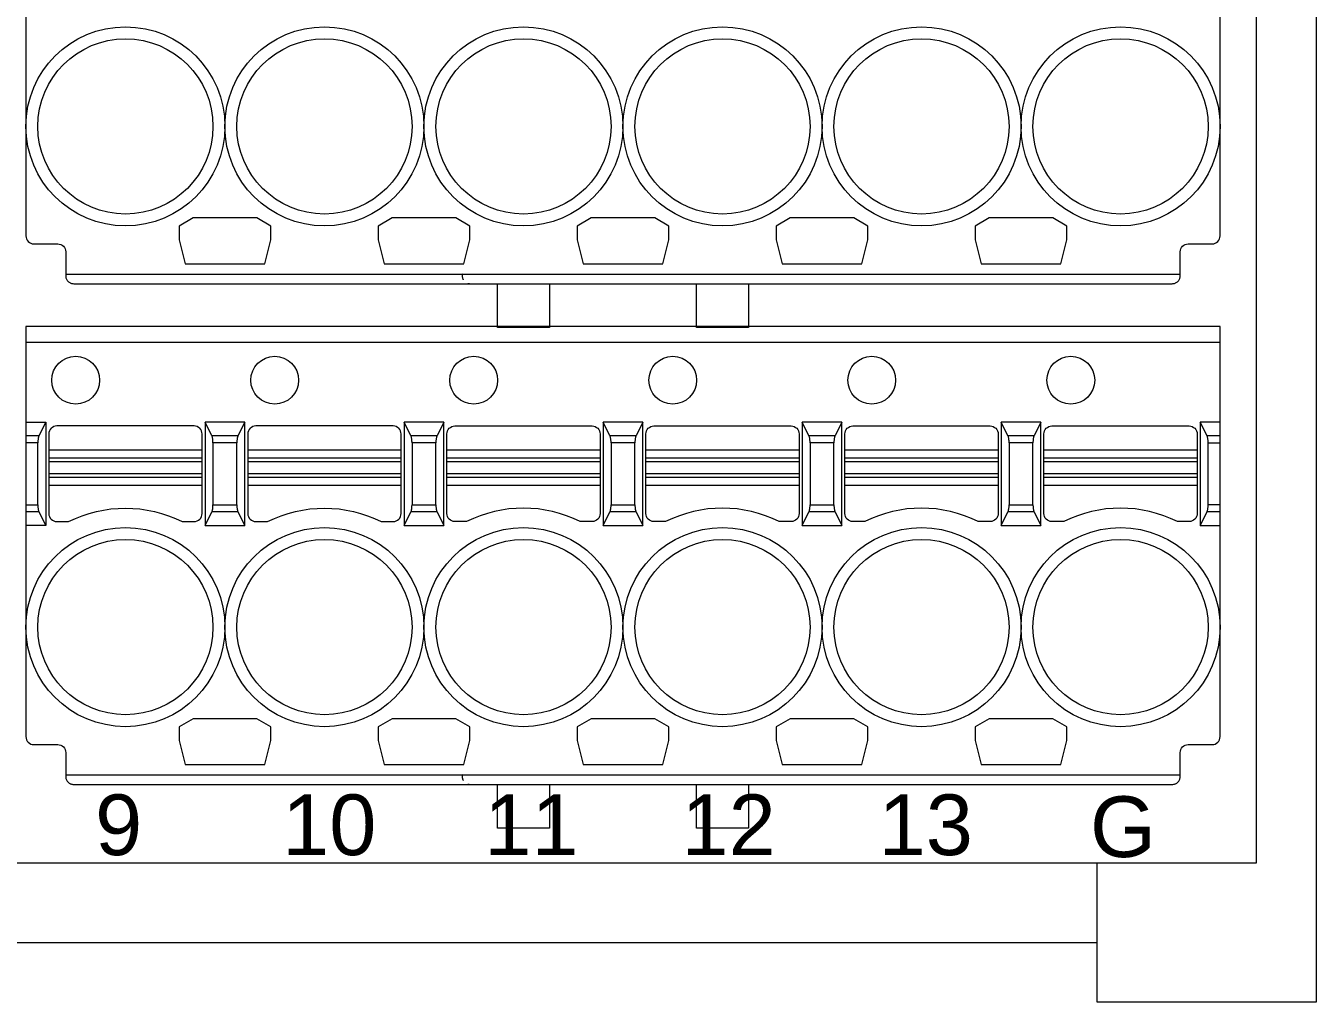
# Model space of a CAD drawing. Header units: millimetres. Extents: x 485.8 to 560.8, y 382.8 to 430.9.
# Drawn here: x 528.37 to 560.79, y 382.85 to 407.37 of the extents above; entities that cross this region are included whole.
import ezdxf

# ---------------------------------------------------------------- set-up
doc = ezdxf.new("R2010")
doc.units = ezdxf.units.MM
doc.linetypes.add('Dashed', pattern=[2, 1, -1])
for name, color, linetype, lineweight in [('AM_0', 7, 'Continuous', 50), ('AM_4', 3, 'Continuous', 25), ('AM_9', 6, 'Dashed', 25)]:
    doc.layers.add(name, color=color, linetype=linetype, lineweight=lineweight)
doc.layers.add('TOPOVERLAY', color=2, linetype='Continuous')
doc.styles.get("Standard").update_dxf_attribs({"font": 'arial.ttf'})

msp = doc.modelspace()

# ---------------------------------------------------------------- linework, layer by layer
at = {"color": 0, "lineweight": 5}
for p, q in [((560.788, 430.851), (560.788, 382.851)), ((559.288, 386.352), (559.288, 427.352)), ((487.288, 386.352), (559.288, 386.352)), ((555.288, 382.851), (555.288, 386.352)), ((491.288, 384.352), (555.288, 384.352)), ((560.788, 382.851), (555.288, 382.851))]:
    msp.add_line(p, q, dxfattribs=at)
at = {"layer": 'AM_0', "color": 0, "lineweight": 5, "ltscale": 0.15374}
for p, q in [((557.373, 401.122), (529.373, 401.122)), ((557.373, 388.549), (529.373, 388.549))]:
    msp.add_line(p, q, dxfattribs=at)
at = {"layer": 'AM_0', "color": 0, "lineweight": 5, "ltscale": 0.095734}
for p, q in [((532.798, 396.418), (528.948, 396.418)), ((537.798, 396.418), (533.948, 396.418)), ((542.798, 396.418), (538.948, 396.418)), ((547.798, 396.418), (543.948, 396.418)), ((552.798, 396.418), (548.948, 396.418)), ((557.798, 396.418), (553.948, 396.418)), ((532.798, 396.118), (528.948, 396.118)), ((537.798, 396.118), (533.948, 396.118)), ((542.798, 396.118), (538.948, 396.118)), ((547.798, 396.118), (543.948, 396.118)), ((552.798, 396.118), (548.948, 396.118)), ((557.798, 396.118), (553.948, 396.118)), ((528.701, 395.162), (528.373, 395.162))]:
    msp.add_line(p, q, dxfattribs=at)
at = {"layer": 'AM_0', "color": 0, "lineweight": 5, "ltscale": 0.15374}
for points in [[(528.373, 412.391), (528.373, 402.091, 0.414214), (528.573, 401.891), (529.173, 401.891, -0.414214), (529.373, 401.691), (529.373, 401.091), (529.374, 401.074), (529.376, 401.056), (529.38, 401.039), (529.385, 401.023), (529.392, 401.007), (529.4, 400.991), (529.409, 400.976), (529.42, 400.963), (529.431, 400.95), (529.444, 400.938), (529.458, 400.927), (529.473, 400.918), (529.488, 400.91), (529.504, 400.903), (529.521, 400.898), (529.538, 400.894), (529.555, 400.892), (529.573, 400.891), (557.173, 400.891)], [(557.173, 400.891), (557.19, 400.892), (557.208, 400.894), (557.225, 400.898), (557.241, 400.903), (557.257, 400.91), (557.273, 400.918), (557.288, 400.927), (557.301, 400.938), (557.314, 400.95), (557.326, 400.963), (557.337, 400.976), (557.346, 400.991), (557.354, 401.007), (557.361, 401.023), (557.366, 401.039), (557.37, 401.056), (557.372, 401.074), (557.373, 401.091), (557.373, 401.691, -0.414214), (557.573, 401.891), (558.173, 401.891, 0.414214), (558.373, 402.091), (558.373, 412.391)], [(557.173, 388.318), (557.19, 388.319), (557.208, 388.321), (557.225, 388.325), (557.241, 388.33), (557.257, 388.337), (557.273, 388.345), (557.288, 388.354), (557.301, 388.365), (557.314, 388.377), (557.326, 388.39), (557.337, 388.403), (557.346, 388.418), (557.354, 388.434), (557.361, 388.45), (557.366, 388.466), (557.37, 388.483), (557.372, 388.501), (557.373, 388.518), (557.373, 389.118, -0.414214), (557.573, 389.318), (558.173, 389.318, 0.414214), (558.373, 389.518), (558.373, 399.818), (528.373, 399.818), (528.373, 389.518, 0.414214), (528.573, 389.318), (529.173, 389.318, -0.414214), (529.373, 389.118), (529.373, 388.518), (529.374, 388.501), (529.376, 388.483), (529.38, 388.466), (529.385, 388.45), (529.392, 388.434), (529.4, 388.418), (529.409, 388.403), (529.42, 388.39), (529.431, 388.377), (529.444, 388.365), (529.458, 388.354), (529.473, 388.345), (529.488, 388.337), (529.504, 388.33), (529.521, 388.325), (529.538, 388.321), (529.555, 388.319), (529.573, 388.318), (557.173, 388.318)]]:
    msp.add_lwpolyline(points, format="xyb", dxfattribs=at)
for points in [[(534.523, 401.991), (534.523, 402.339), (534.173, 402.541), (532.573, 402.541), (532.223, 402.339), (532.223, 401.991), (532.37, 401.391), (534.376, 401.391)], [(539.523, 401.991), (539.523, 402.339), (539.173, 402.541), (537.573, 402.541), (537.223, 402.339), (537.223, 401.991), (537.37, 401.391), (539.376, 401.391)], [(544.523, 401.991), (544.523, 402.339), (544.173, 402.541), (542.573, 402.541), (542.223, 402.339), (542.223, 401.991), (542.37, 401.391), (544.376, 401.391)], [(549.523, 401.991), (549.523, 402.339), (549.173, 402.541), (547.573, 402.541), (547.223, 402.339), (547.223, 401.991), (547.37, 401.391), (549.376, 401.391)], [(552.37, 401.391), (554.376, 401.391), (554.523, 401.991), (554.523, 402.339), (554.173, 402.541), (552.573, 402.541), (552.223, 402.339), (552.223, 401.991)], [(534.523, 389.418), (534.523, 389.766), (534.173, 389.968), (532.573, 389.968), (532.223, 389.766), (532.223, 389.418), (532.37, 388.818), (534.376, 388.818)], [(539.523, 389.418), (539.523, 389.766), (539.173, 389.968), (537.573, 389.968), (537.223, 389.766), (537.223, 389.418), (537.37, 388.818), (539.376, 388.818)], [(544.523, 389.418), (544.523, 389.766), (544.173, 389.968), (542.573, 389.968), (542.223, 389.766), (542.223, 389.418), (542.37, 388.818), (544.376, 388.818)], [(549.523, 389.418), (549.523, 389.766), (549.173, 389.968), (547.573, 389.968), (547.223, 389.766), (547.223, 389.418), (547.37, 388.818), (549.376, 388.818)], [(552.37, 388.818), (554.376, 388.818), (554.523, 389.418), (554.523, 389.766), (554.173, 389.968), (552.573, 389.968), (552.223, 389.766), (552.223, 389.418)]]:
    msp.add_lwpolyline(points, close=True, dxfattribs=at)
for points in [[(541.523, 400.891), (541.523, 399.791), (540.223, 399.791), (540.223, 400.891)], [(546.523, 400.891), (546.523, 399.791), (545.223, 399.791), (545.223, 400.891)], [(541.523, 388.318), (541.523, 387.218), (540.223, 387.218), (540.223, 388.318)], [(546.523, 388.318), (546.523, 387.218), (545.223, 387.218), (545.223, 388.318)]]:
    msp.add_lwpolyline(points, dxfattribs=at)
at = {"layer": 'AM_0', "color": 0, "lineweight": 5, "ltscale": 0.095734}
for points in [[(528.373, 397.418), (528.873, 397.418), (528.873, 394.818), (528.373, 394.818)], [(528.873, 397.418), (528.701, 397.075), (528.697, 397.066), (528.693, 397.056), (528.69, 397.044), (528.687, 397.032), (528.684, 397.018), (528.681, 397.004), (528.679, 396.989), (528.677, 396.973), (528.675, 396.956), (528.674, 396.939), (528.673, 396.922), (528.673, 396.905), (528.673, 396.898)], [(533.073, 396.898), (533.073, 396.916), (533.072, 396.933), (533.071, 396.95), (533.07, 396.966), (533.068, 396.983), (533.066, 396.998), (533.063, 397.013), (533.06, 397.027), (533.057, 397.04), (533.054, 397.051), (533.05, 397.062), (533.046, 397.071), (533.045, 397.075), (532.873, 397.418)], [(533.873, 397.418), (533.701, 397.075), (533.697, 397.066), (533.693, 397.056), (533.69, 397.044), (533.687, 397.032), (533.684, 397.018), (533.681, 397.004), (533.679, 396.989), (533.677, 396.973), (533.675, 396.956), (533.674, 396.939), (533.673, 396.922), (533.673, 396.905), (533.673, 396.898)], [(538.073, 396.898), (538.073, 396.916), (538.072, 396.933), (538.071, 396.95), (538.07, 396.966), (538.068, 396.983), (538.066, 396.998), (538.063, 397.013), (538.06, 397.027), (538.057, 397.04), (538.054, 397.051), (538.05, 397.062), (538.046, 397.071), (538.045, 397.075), (537.873, 397.418)], [(538.873, 397.418), (538.701, 397.075), (538.697, 397.066), (538.693, 397.056), (538.69, 397.044), (538.687, 397.032), (538.684, 397.018), (538.681, 397.004), (538.679, 396.989), (538.677, 396.973), (538.675, 396.956), (538.674, 396.939), (538.673, 396.922), (538.673, 396.905), (538.673, 396.898)], [(543.073, 396.898), (543.073, 396.916), (543.072, 396.933), (543.071, 396.95), (543.07, 396.966), (543.068, 396.983), (543.066, 396.998), (543.063, 397.013), (543.06, 397.027), (543.057, 397.04), (543.054, 397.051), (543.05, 397.062), (543.046, 397.071), (543.045, 397.075), (542.873, 397.418)], [(543.873, 397.418), (543.701, 397.075), (543.697, 397.066), (543.693, 397.056), (543.69, 397.044), (543.687, 397.032), (543.684, 397.018), (543.681, 397.004), (543.679, 396.989), (543.677, 396.973), (543.675, 396.956), (543.674, 396.939), (543.673, 396.922), (543.673, 396.905), (543.673, 396.898)], [(548.073, 396.898), (548.073, 396.916), (548.072, 396.933), (548.071, 396.95), (548.07, 396.966), (548.068, 396.983), (548.066, 396.998), (548.063, 397.013), (548.06, 397.027), (548.057, 397.04), (548.054, 397.051), (548.05, 397.062), (548.046, 397.071), (548.045, 397.075), (547.873, 397.418)], [(548.873, 397.418), (548.701, 397.075), (548.697, 397.066), (548.693, 397.056), (548.69, 397.044), (548.687, 397.032), (548.684, 397.018), (548.681, 397.004), (548.679, 396.989), (548.677, 396.973), (548.675, 396.956), (548.674, 396.939), (548.673, 396.922), (548.673, 396.905), (548.673, 396.898)], [(553.073, 396.898), (553.073, 396.916), (553.072, 396.933), (553.071, 396.95), (553.07, 396.966), (553.068, 396.983), (553.066, 396.998), (553.063, 397.013), (553.06, 397.027), (553.057, 397.04), (553.054, 397.051), (553.05, 397.062), (553.046, 397.071), (553.045, 397.075), (552.873, 397.418)], [(553.873, 397.418), (553.701, 397.075), (553.697, 397.066), (553.693, 397.056), (553.69, 397.044), (553.687, 397.032), (553.684, 397.018), (553.681, 397.004), (553.679, 396.989), (553.677, 396.973), (553.675, 396.956), (553.674, 396.939), (553.673, 396.922), (553.673, 396.905), (553.673, 396.898)], [(558.373, 397.418), (557.873, 397.418), (557.873, 394.818), (558.373, 394.818)], [(558.073, 396.898), (558.073, 396.916), (558.072, 396.933), (558.071, 396.95), (558.07, 396.966), (558.068, 396.983), (558.066, 396.998), (558.063, 397.013), (558.06, 397.027), (558.057, 397.04), (558.054, 397.051), (558.05, 397.062), (558.046, 397.071), (558.045, 397.075), (557.873, 397.418)], [(528.673, 395.338), (528.673, 395.321), (528.674, 395.303), (528.675, 395.286), (528.676, 395.27), (528.678, 395.254), (528.68, 395.238), (528.683, 395.223), (528.685, 395.21), (528.688, 395.197), (528.692, 395.185), (528.696, 395.174), (528.7, 395.165), (528.701, 395.162), (528.873, 394.818)], [(532.873, 394.818), (533.045, 395.162), (533.049, 395.17), (533.052, 395.181), (533.056, 395.192), (533.059, 395.204), (533.062, 395.218), (533.065, 395.232), (533.067, 395.248), (533.069, 395.263), (533.071, 395.28), (533.072, 395.297), (533.072, 395.314), (533.073, 395.331), (533.073, 395.338)], [(533.673, 395.338), (533.673, 395.321), (533.674, 395.303), (533.675, 395.286), (533.676, 395.27), (533.678, 395.254), (533.68, 395.238), (533.683, 395.223), (533.685, 395.21), (533.688, 395.197), (533.692, 395.185), (533.696, 395.174), (533.7, 395.165), (533.701, 395.162), (533.873, 394.818)], [(537.873, 394.818), (538.045, 395.162), (538.049, 395.17), (538.052, 395.181), (538.056, 395.192), (538.059, 395.204), (538.062, 395.218), (538.065, 395.232), (538.067, 395.248), (538.069, 395.263), (538.071, 395.28), (538.072, 395.297), (538.072, 395.314), (538.073, 395.331), (538.073, 395.338)], [(538.673, 395.338), (538.673, 395.321), (538.674, 395.303), (538.675, 395.286), (538.676, 395.27), (538.678, 395.254), (538.68, 395.238), (538.683, 395.223), (538.685, 395.21), (538.688, 395.197), (538.692, 395.185), (538.696, 395.174), (538.7, 395.165), (538.701, 395.162), (538.873, 394.818)], [(542.873, 394.818), (543.045, 395.162), (543.049, 395.17), (543.052, 395.181), (543.056, 395.192), (543.059, 395.204), (543.062, 395.218), (543.065, 395.232), (543.067, 395.248), (543.069, 395.263), (543.071, 395.28), (543.072, 395.297), (543.072, 395.314), (543.073, 395.331), (543.073, 395.338)], [(543.673, 395.338), (543.673, 395.321), (543.674, 395.303), (543.675, 395.286), (543.676, 395.27), (543.678, 395.254), (543.68, 395.238), (543.683, 395.223), (543.685, 395.21), (543.688, 395.197), (543.692, 395.185), (543.696, 395.174), (543.7, 395.165), (543.701, 395.162), (543.873, 394.818)], [(547.873, 394.818), (548.045, 395.162), (548.049, 395.17), (548.052, 395.181), (548.056, 395.192), (548.059, 395.204), (548.062, 395.218), (548.065, 395.232), (548.067, 395.248), (548.069, 395.263), (548.071, 395.28), (548.072, 395.297), (548.072, 395.314), (548.073, 395.331), (548.073, 395.338)], [(548.673, 395.338), (548.673, 395.321), (548.674, 395.303), (548.675, 395.286), (548.676, 395.27), (548.678, 395.254), (548.68, 395.238), (548.683, 395.223), (548.685, 395.21), (548.688, 395.197), (548.692, 395.185), (548.696, 395.174), (548.7, 395.165), (548.701, 395.162), (548.873, 394.818)], [(552.873, 394.818), (553.045, 395.162), (553.049, 395.17), (553.052, 395.181), (553.056, 395.192), (553.059, 395.204), (553.062, 395.218), (553.065, 395.232), (553.067, 395.248), (553.069, 395.263), (553.071, 395.28), (553.072, 395.297), (553.072, 395.314), (553.073, 395.331), (553.073, 395.338)], [(553.673, 395.338), (553.673, 395.321), (553.674, 395.303), (553.675, 395.286), (553.676, 395.27), (553.678, 395.254), (553.68, 395.238), (553.683, 395.223), (553.685, 395.21), (553.688, 395.197), (553.692, 395.185), (553.696, 395.174), (553.7, 395.165), (553.701, 395.162), (553.873, 394.818)], [(557.873, 394.818), (558.045, 395.162), (558.049, 395.17), (558.052, 395.181), (558.056, 395.192), (558.059, 395.204), (558.062, 395.218), (558.065, 395.232), (558.067, 395.248), (558.069, 395.263), (558.071, 395.28), (558.072, 395.297), (558.072, 395.314), (558.073, 395.331), (558.073, 395.338)]]:
    msp.add_lwpolyline(points, dxfattribs=at)
for points in [[(532.598, 394.918, 0.414214), (532.798, 395.118), (532.798, 397.118, 0.414214), (532.598, 397.318), (529.148, 397.318, 0.414214), (528.948, 397.118), (528.948, 395.118, 0.414214), (529.148, 394.918), (529.445, 394.918, -0.236433), (532.3, 394.918)], [(534.148, 397.318, 0.414214), (533.948, 397.118), (533.948, 395.118, 0.414214), (534.148, 394.918), (534.445, 394.918, -0.236433), (537.3, 394.918), (537.598, 394.918, 0.414214), (537.798, 395.118), (537.798, 397.118, 0.414214), (537.598, 397.318)], [(542.598, 394.918), (542.3, 394.918, 0.236433), (539.445, 394.918), (539.148, 394.918, -0.414214), (538.948, 395.118), (538.948, 397.118, -0.414214), (539.148, 397.318), (542.598, 397.318, -0.414214), (542.798, 397.118), (542.798, 395.118, -0.414214)], [(547.598, 394.918), (547.3, 394.918, 0.236433), (544.445, 394.918), (544.148, 394.918, -0.414214), (543.948, 395.118), (543.948, 397.118, -0.414214), (544.148, 397.318), (547.598, 397.318, -0.414214), (547.798, 397.118), (547.798, 395.118, -0.414214)], [(552.598, 394.918), (552.3, 394.918, 0.236433), (549.445, 394.918), (549.148, 394.918, -0.414214), (548.948, 395.118), (548.948, 397.118, -0.414214), (549.148, 397.318), (552.598, 397.318, -0.414214), (552.798, 397.118), (552.798, 395.118, -0.414214)], [(557.598, 394.918), (557.3, 394.918, 0.236433), (554.445, 394.918), (554.148, 394.918, -0.414214), (553.948, 395.118), (553.948, 397.118, -0.414214), (554.148, 397.318), (557.598, 397.318, -0.414214), (557.798, 397.118), (557.798, 395.118, -0.414214)]]:
    msp.add_lwpolyline(points, format="xyb", close=True, dxfattribs=at)
for points in [[(532.873, 394.818), (533.873, 394.818), (533.873, 397.418), (532.873, 397.418)], [(537.873, 394.818), (538.873, 394.818), (538.873, 397.418), (537.873, 397.418)], [(543.873, 397.418), (542.873, 397.418), (542.873, 394.818), (543.873, 394.818)], [(547.873, 394.818), (548.873, 394.818), (548.873, 397.418), (547.873, 397.418)], [(553.873, 397.418), (552.873, 397.418), (552.873, 394.818), (553.873, 394.818)], [(533.673, 396.898), (533.073, 396.898), (533.073, 395.338), (533.673, 395.338)], [(538.673, 396.898), (538.073, 396.898), (538.073, 395.338), (538.673, 395.338)], [(543.673, 396.898), (543.073, 396.898), (543.073, 395.338), (543.673, 395.338)], [(548.673, 396.898), (548.073, 396.898), (548.073, 395.338), (548.673, 395.338)], [(553.673, 396.898), (553.073, 396.898), (553.073, 395.338), (553.673, 395.338)]]:
    msp.add_lwpolyline(points, close=True, dxfattribs=at)
at = {"layer": 'AM_0', "color": 0, "lineweight": 5, "ltscale": 0.15374}
for centre, radius in [((530.873, 404.841), 2.5), ((535.873, 404.841), 2.5), ((540.873, 404.841), 2.5), ((545.873, 404.841), 2.5), ((550.873, 404.841), 2.5), ((555.873, 404.841), 2.5), ((530.873, 404.841), 2.2), ((535.873, 404.841), 2.2), ((540.873, 404.841), 2.2), ((545.873, 404.841), 2.2), ((550.873, 404.841), 2.2), ((555.873, 404.841), 2.2), ((529.623, 398.468), 0.6), ((534.623, 398.468), 0.6), ((539.623, 398.468), 0.6), ((544.623, 398.468), 0.6), ((549.623, 398.468), 0.6), ((554.623, 398.468), 0.6), ((530.873, 392.268), 2.5), ((535.873, 392.268), 2.5), ((540.873, 392.268), 2.5), ((545.873, 392.268), 2.5), ((550.873, 392.268), 2.5), ((555.873, 392.268), 2.5), ((530.873, 392.268), 2.2), ((535.873, 392.268), 2.2), ((540.873, 392.268), 2.2), ((545.873, 392.268), 2.2), ((550.873, 392.268), 2.2), ((555.873, 392.268), 2.2)]:
    msp.add_circle(centre, radius, dxfattribs=at)
at = {"layer": 'AM_4', "color": 0, "lineweight": 5, "ltscale": 0.095734}
for p, q in [((528.701, 397.075), (528.373, 397.075)), ((533.701, 397.075), (533.045, 397.075)), ((538.701, 397.075), (538.045, 397.075)), ((543.701, 397.075), (543.045, 397.075)), ((548.701, 397.075), (548.045, 397.075)), ((553.701, 397.075), (553.045, 397.075)), ((558.373, 397.075), (558.045, 397.075)), ((532.798, 396.709), (528.948, 396.709)), ((532.798, 396.512), (528.948, 396.512)), ((537.798, 396.709), (533.948, 396.709)), ((537.798, 396.512), (533.948, 396.512)), ((542.798, 396.709), (538.948, 396.709)), ((542.798, 396.512), (538.948, 396.512)), ((547.798, 396.709), (543.948, 396.709)), ((547.798, 396.512), (543.948, 396.512)), ((552.798, 396.709), (548.948, 396.709)), ((552.798, 396.512), (548.948, 396.512)), ((557.798, 396.709), (553.948, 396.709)), ((557.798, 396.512), (553.948, 396.512)), ((532.798, 396.024), (528.948, 396.024)), ((532.798, 395.827), (528.948, 395.827)), ((537.798, 396.024), (533.948, 396.024)), ((537.798, 395.827), (533.948, 395.827)), ((542.798, 396.024), (538.948, 396.024)), ((542.798, 395.827), (538.948, 395.827)), ((547.798, 396.024), (543.948, 396.024)), ((547.798, 395.827), (543.948, 395.827)), ((552.798, 396.024), (548.948, 396.024)), ((552.798, 395.827), (548.948, 395.827)), ((557.798, 396.024), (553.948, 396.024)), ((557.798, 395.827), (553.948, 395.827)), ((533.701, 395.162), (533.045, 395.162)), ((538.701, 395.162), (538.045, 395.162)), ((543.701, 395.162), (543.045, 395.162)), ((548.701, 395.162), (548.045, 395.162)), ((553.701, 395.162), (553.045, 395.162)), ((558.373, 395.162), (558.045, 395.162))]:
    msp.add_line(p, q, dxfattribs=at)
for points in [[(528.373, 395.338), (528.673, 395.338), (528.673, 396.898), (528.373, 396.898)], [(558.373, 395.338), (558.073, 395.338), (558.073, 396.898), (558.373, 396.898)]]:
    msp.add_lwpolyline(points, dxfattribs=at)
at = {"layer": 'AM_9', "color": 0, "linetype": 'Continuous', "lineweight": 5, "ltscale": 0.15374}
msp.add_line((558.373, 399.418), (528.373, 399.418), dxfattribs=at)
at = {"layer": 'AM_9', "color": 0, "lineweight": 5, "ltscale": 0.15374}
for centre in [(539.533, 401.091), (539.533, 388.518)]:
    msp.add_arc(centre, 0.2, 166.25, 270, dxfattribs=at)

# ---------------------------------------------------------------- texts
at = {"layer": 'TOPOVERLAY', "color": 0, "lineweight": 5}
for s, p in [('9', (530.111, 386.543)), ('10', (534.81, 386.543)), ('11', (539.89, 386.543)), ('12', (544.843, 386.543)), ('13', (549.796, 386.543)), ('G', (555.106, 386.495))]:
    msp.add_text(s, height=1.524, dxfattribs=at).set_placement(p)

doc.saveas('drawing.dxf')
